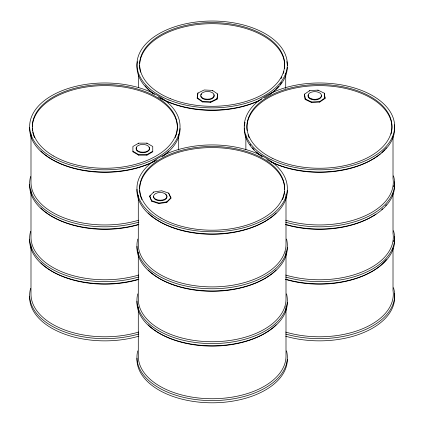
<?xml version="1.0" encoding="UTF-8"?>
<svg xmlns="http://www.w3.org/2000/svg" width="424" height="424" viewBox="0 0 424 424"><rect width="100%" height="100%" fill="white"/><g stroke="black" fill="none" stroke-linecap="round" stroke-linejoin="round"><path stroke-width="0.64" d="M197.218 97.758L197.934 93.026L204.23 89.978L212.424 90.392L217.708 94.027L217.708 94.573L216.993 99.301L210.691 102.354L202.502 101.94L197.218 98.304L197.218 97.758L202.502 101.394L210.691 101.808L216.993 98.755L217.708 94.027M197.218 98.304L197.934 93.026M149.608 196.111L153.721 191.998L161.661 190.768L168.784 193.143L170.909 197.727L170.909 198.278L166.802 202.386L158.857 203.615L151.739 201.241L149.608 196.111L151.739 201.241M149.608 196.657L150.525 195.745M151.739 200.695L158.857 203.07L166.802 201.84L170.909 197.727M304.512 94.186L309.796 90.55L317.989 90.137L324.286 93.19L325.001 97.918L325.001 98.463L319.717 102.099L311.529 102.518L305.227 99.465L304.512 94.186L305.227 99.465M305.227 98.914L311.529 101.967L319.717 101.553L325.001 97.918M138.717 143.142L132.903 146.497L132.903 151.797L138.717 155.152L146.937 155.152L152.751 151.797L152.751 146.497L146.937 143.142L138.717 143.142L138.717 143.694M132.903 151.246L138.717 154.601L146.937 154.601L152.751 151.246M169.049 194.266L170.909 198.278M325.001 98.463L324.286 93.19M393.011 136.496L393.011 178.599A73.856 42.639 0 0 1 360.628 217.708A73.856 42.639 0 0 1 285.67 220.236M393.011 193.466L393.011 233.417A73.856 42.639 0 0 1 360.628 272.526A73.856 42.639 0 0 1 285.67 275.059M393.011 248.332L393.011 290.435A73.856 42.639 0 0 1 360.628 329.543A73.856 42.639 0 0 1 285.67 332.072M319.717 101.553L319.717 102.099M317.989 90.137L317.989 90.683M311.529 101.967L311.529 102.518M309.796 90.55L309.796 91.096M285.999 194.266L285.999 244.261A73.856 42.639 0 0 1 212.143 286.9A73.856 42.639 0 0 1 138.288 244.261L138.288 194.923M285.999 251.268L285.999 299.084A73.856 42.639 0 0 1 212.143 341.723A73.856 42.639 0 0 1 138.288 299.084L138.288 251.92M285.999 306.096L285.999 356.096A73.856 42.639 0 0 1 212.143 398.735A73.856 42.639 0 0 1 138.288 356.096L138.288 306.759M285.718 73.432L285.718 88.558M245.867 134.721L245.867 149.847M216.993 98.755L216.993 99.301M212.424 90.392L212.424 90.937M210.691 101.808L210.691 102.354M202.502 101.394L202.502 101.94M178.7 134.291L178.7 150.08M168.784 193.143L168.784 193.689M166.802 201.84L166.802 202.386M158.857 203.07L158.857 203.615M153.721 191.998L153.721 192.544M146.937 143.142L146.937 143.694M146.937 154.601L146.937 155.152M138.717 154.601L138.717 155.152M138.569 74.55L138.569 87.704M30.994 133.634L30.994 182.315A73.856 42.639 0 0 0 138.765 220.194M30.994 189.973L30.994 237.133A73.856 42.639 0 0 0 138.765 275.012M30.994 244.812L30.994 294.15A73.856 42.639 0 0 0 138.765 332.029M394.352 236.64A75.196 43.418 0 0 1 361.677 276.342A75.196 43.418 0 0 1 285.707 279.225M386.375 259.541A73.856 42.639 0 0 1 285.67 279.442M393.271 240.413A73.856 42.639 0 0 1 393.292 241.733M394.352 124.804A75.196 43.418 0 0 1 351.597 167.835A75.196 43.418 0 0 1 266.86 159.631M262.355 156.853A75.196 43.418 0 0 1 244.251 127.963M244.367 126.061A75.196 43.418 0 0 1 245.035 122.287M386.375 147.706A73.856 42.639 0 0 1 385.617 148.612M384.822 149.513A73.856 42.639 0 0 1 381.727 152.598M380.264 153.87A73.856 42.639 0 0 1 270.756 161.751M261.327 156A73.856 42.639 0 0 1 256.43 151.93M254.146 149.614A73.856 42.639 0 0 1 252.497 147.7M250.685 145.257A73.856 42.639 0 0 1 250.038 144.271M393.499 230.704A75.196 43.418 0 0 1 364.343 273.056A75.196 43.418 0 0 1 285.707 277.031M393.499 287.716A75.196 43.418 0 0 1 364.343 330.068A75.196 43.418 0 0 1 285.707 334.048M249.137 137.747A72.515 41.865 0 0 1 248.024 134.752M247.113 130.507A72.515 41.865 0 0 1 322.6 85.669A72.515 41.865 0 0 1 391.034 134.132M394.352 293.652A75.196 43.418 0 0 1 361.677 333.359A75.196 43.418 0 0 1 285.707 336.237M393.499 175.881A75.196 43.418 0 0 1 364.343 218.233A75.196 43.418 0 0 1 285.707 222.213M394.352 181.822A75.196 43.418 0 0 1 361.677 221.524A75.196 43.418 0 0 1 285.707 224.407M386.375 204.718A73.856 42.639 0 0 1 385.617 205.629M382.66 208.741A73.856 42.639 0 0 1 381.727 209.61M376.014 214.109A73.856 42.639 0 0 1 285.67 224.625M393.271 185.595A73.856 42.639 0 0 1 393.292 186.91M321.312 95.215A6.715 3.874 0 0 1 314.465 99.926A6.715 3.874 0 0 1 308.354 94.886M281.547 82.325A73.856 42.639 0 0 1 279.845 84.779M278.69 86.236A73.856 42.639 0 0 1 275.626 89.528M274.667 90.434A73.856 42.639 0 0 1 269.245 94.78M259.615 100.403A73.856 42.639 0 0 1 160.277 98.092M153.382 93.572A73.856 42.639 0 0 1 145.209 85.759M287.334 67.284A75.196 43.418 0 0 1 264.131 98.013M261.714 99.29A75.196 43.418 0 0 1 158.221 96.9M154.537 94.552A75.196 43.418 0 0 1 137.45 61.613M286.831 61.591A75.196 43.418 0 0 1 287.308 65.386M283.894 71.603A72.515 41.865 0 0 1 283.365 73.41M281.902 76.977A72.515 41.865 0 0 1 280.969 78.726M140.551 72.186A72.515 41.865 0 0 1 139.634 65.105M139.692 63.817A72.515 41.865 0 0 1 216.251 23.749A72.515 41.865 0 0 1 284.467 68.561M213.866 94.727A6.715 3.874 0 0 1 208.629 99.709A6.715 3.874 0 0 1 200.753 96.062M200.907 95.05A6.715 3.874 0 0 1 201.506 94.102M287.339 302.37A75.196 43.418 0 0 1 211.057 345.783A75.196 43.418 0 0 1 136.978 301.12M276.104 324.789A73.856 42.639 0 0 1 148.183 324.789M286.545 293.88A75.196 43.418 0 0 1 212.143 343.594A75.196 43.418 0 0 1 137.742 293.88M276.104 269.966A73.856 42.639 0 0 1 148.183 269.966M287.339 247.552A75.196 43.418 0 0 1 211.057 290.959A75.196 43.418 0 0 1 136.978 246.296M286.545 239.062A75.196 43.418 0 0 1 212.143 288.771A75.196 43.418 0 0 1 137.742 239.062M276.104 212.954A73.856 42.639 0 0 1 148.183 212.954M287.339 190.535A75.196 43.418 0 0 1 211.057 233.947A75.196 43.418 0 0 1 136.978 189.284M286.545 350.897A75.196 43.418 0 0 1 212.143 400.606A75.196 43.418 0 0 1 137.742 350.897M284.578 191.362A72.515 41.865 0 0 1 282.464 199.656M141.823 199.656A72.515 41.865 0 0 1 139.639 190.079M139.639 188.802A72.515 41.865 0 0 1 212.694 147.578A72.515 41.865 0 0 1 284.658 189.438M287.339 359.382A75.196 43.418 0 0 1 211.057 402.795A75.196 43.418 0 0 1 136.978 358.132M166.918 196.413A6.715 3.874 0 0 1 160.261 200.796A6.715 3.874 0 0 1 153.605 196.413M165.588 194.558A6.715 3.874 0 0 1 166.462 195.432M138.887 279.135A75.196 43.418 0 0 1 29.68 239.173M138.887 276.946A75.196 43.418 0 0 1 60.505 273.295A75.196 43.418 0 0 1 30.613 231.308M138.887 333.958A75.196 43.418 0 0 1 60.505 330.312A75.196 43.418 0 0 1 30.613 288.32M32.341 126.856A72.515 41.865 0 0 1 114.31 85.987A72.515 41.865 0 0 1 175.165 137.71M34.53 137.71A72.515 41.865 0 0 1 32.754 131.991M32.547 130.703A72.515 41.865 0 0 1 32.341 128.133M180.046 128.589A75.196 43.418 0 0 1 162.074 156.758M156.949 159.896A75.196 43.418 0 0 1 74.386 168.28A75.196 43.418 0 0 1 29.68 127.338M138.765 279.4A73.856 42.639 0 0 1 40.884 262.843M138.887 336.153A75.196 43.418 0 0 1 29.68 296.185M168.81 151.008A73.856 42.639 0 0 1 163.182 155.836M154.94 161.019A73.856 42.639 0 0 1 40.884 151.008M138.887 222.123A75.196 43.418 0 0 1 60.505 218.477A75.196 43.418 0 0 1 30.613 176.49M138.765 224.577A73.856 42.639 0 0 1 40.884 208.02M138.887 224.317A75.196 43.418 0 0 1 29.68 184.35M149.031 147.388A6.715 3.874 0 0 1 142.83 152.751A6.715 3.874 0 0 1 136.623 147.388M271.1 159.657A75.196 43.418 0 0 0 393.493 133.936A75.196 43.418 0 0 0 293.721 85.6A75.196 43.418 0 0 0 271.1 159.657M272.828 158.465A72.515 41.865 0 0 0 390.849 133.666A72.515 41.865 0 0 0 294.638 87.058A72.515 41.865 0 0 0 272.828 158.465M311.152 98.771A6.715 3.874 0 0 0 321.466 95.676A6.715 3.874 0 0 0 311.656 92.066A6.715 3.874 0 0 0 311.152 98.771M169.012 100.016A75.196 43.418 0 0 0 287.053 68.232A75.196 43.418 0 0 0 180.364 25.101A75.196 43.418 0 0 0 169.012 100.016M170.554 98.744A72.515 41.865 0 0 0 284.382 68.1A72.515 41.865 0 0 0 181.499 26.505A72.515 41.865 0 0 0 170.554 98.744M202.926 98.198A6.715 3.874 0 0 0 214.019 96.184A6.715 3.874 0 0 0 205.444 91.648A6.715 3.874 0 0 0 202.926 98.198M158.968 219.044A75.196 43.418 0 0 0 284.78 199.582A75.196 43.418 0 0 0 192.682 146.407A75.196 43.418 0 0 0 158.968 219.044M160.871 217.947A72.515 41.865 0 0 0 282.183 199.179A72.515 41.865 0 0 0 193.376 147.907A72.515 41.865 0 0 0 160.871 217.947M156.175 199.444A6.715 3.874 0 0 0 166.918 196.874A6.715 3.874 0 0 0 157.691 192.788A6.715 3.874 0 0 0 156.175 199.444M51.675 157.097A75.196 43.418 0 0 0 177.481 137.636A75.196 43.418 0 0 0 85.383 84.461A75.196 43.418 0 0 0 51.675 157.097M53.572 156A72.515 41.865 0 0 0 174.889 137.233A72.515 41.865 0 0 0 86.077 85.961A72.515 41.865 0 0 0 53.572 156M138.738 151.4A6.715 3.874 0 0 0 149.487 148.829A6.715 3.874 0 0 0 140.259 144.743A6.715 3.874 0 0 0 138.738 151.4"/></g></svg>
